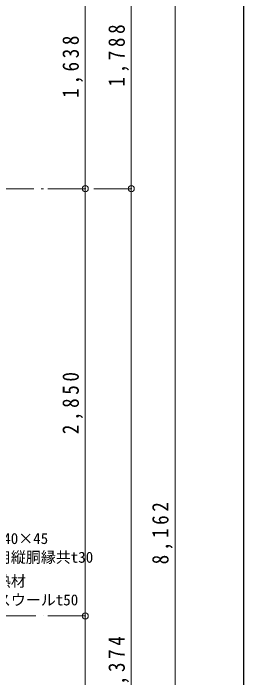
# Model space of a CAD drawing. Units: millimetres at full size, sheet at 1:50. Extents: x -10000 to 10000, y -6925 to 6925.
# Drawn here: x 8463 to 10000, y 187 to 4619 of the extents above; entities that cross this region are included whole.
import ezdxf
from ezdxf.enums import TextEntityAlignment as Align

# ---------------------------------------------------------------- set-up
doc = ezdxf.new("R2010")
doc.units = ezdxf.units.MM
doc.header["$LTSCALE"] = 50
doc.header["$PDMODE"] = 32
doc.header["$PDSIZE"] = 40
doc.linetypes.add('CHAIN1', pattern=[8, 5, -1, 1, -1])
for name, color, linetype, lineweight in [('1-0_基準線', 1, 'CHAIN1', 9), ('1-A_文字', 4, 'Continuous', 9), ('1-D_寸法', 4, 'Continuous', 9), ('F-1_図枠', 7, 'Continuous', 25)]:
    doc.layers.add(name, color=color, linetype=linetype, lineweight=lineweight)
doc.styles.add('ＭＳ ゴシック', font='')
doc.styles.get('ＭＳ ゴシック').set_extended_font_data('MS Gothic')

msp = doc.modelspace()

# ---------------------------------------------------------------- linework, layer by layer
at = {"layer": '1-0_基準線'}
for p, q in [((750, 3449), (8665, 3449)), ((764.57, 599), (8665, 599))]:
    msp.add_line(p, q, dxfattribs=at)
at = {"layer": '1-D_寸法'}
for p, q in [((9250.09, 3449), (9250.09, 5237)), ((9541.77, -2925), (9541.77, 5237)), ((8943.45, 3449), (8943.45, 5087)), ((8943.45, 3449), (8693.45, 3449)), ((8943.45, 599), (8943.45, 3449)), ((9250.09, 3449), (9000.09, 3449)), ((9250.09, -2925), (9250.09, 3449)), ((8943.45, 599), (8693.45, 599)), ((8943.45, -2301), (8943.45, 599))]:
    msp.add_line(p, q, dxfattribs=at)
for p in [(8943.45, 3449), (9250.09, 3449), (8943.45, 599)]:
    msp.add_point(p, dxfattribs=at)
at = {"layer": 'F-1_図枠'}
msp.add_lwpolyline([(10000, -6925), (10000, 6925), (-10000, 6925)], dxfattribs=at)

# ---------------------------------------------------------------- texts
at = {"layer": '1-A_文字', "style": 'ＭＳ ゴシック'}
for s, p in [('野縁:40×45', (8146.56, 1057.19)), ('通気用縦胴縁共t30', (8146.56, 932.19)), ('壁断熱材', (8146.56, 772.74)), ('グラスウールt50', (8146.56, 647.74))]:
    msp.add_text(s, height=73.31, dxfattribs=at).set_placement(p, align=Align.BOTTOM_LEFT)
at = {"layer": '1-D_寸法', "color": 7, "char_height": 110, "attachment_point": 7, "rotation": 90, "style": 'ＭＳ ゴシック'}
for s, insert in [('\\T1.38;\\W0.85;1,788', (9235.09, 4130.5)), ('\\T1.38;\\W0.85;1,638', (8928.45, 4055.5)), ('\\T1.38;\\W0.85;2,850', (8928.45, 1811.5)), ('\\T1.38;\\W0.85;8,162', (9526.77, 943.5)), ('\\T1.38;\\W0.85;6,374', (9235.09, 49.5))]:
    msp.add_mtext(s, dxfattribs=dict(at, insert=insert))

doc.saveas('drawing.dxf')
